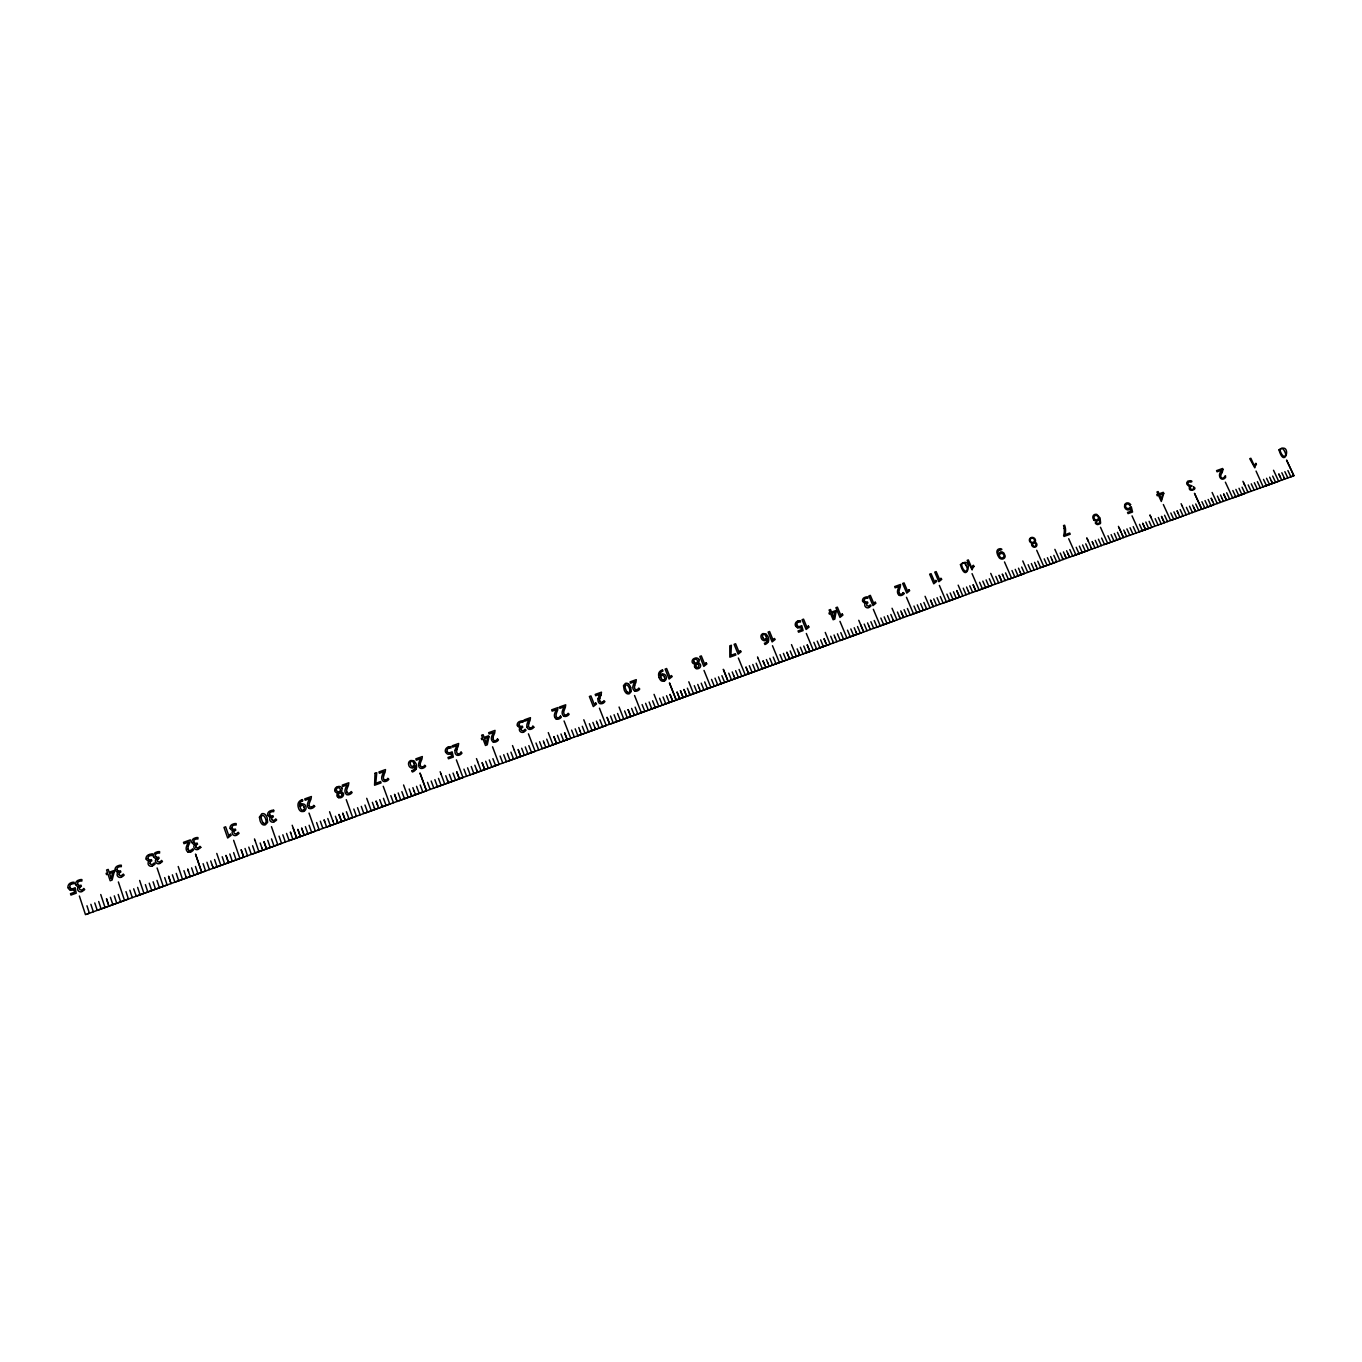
<?xml version="1.0" encoding="UTF-8"?>
<svg xmlns="http://www.w3.org/2000/svg" width="1362" height="1362" viewBox="0 0 1362 1362"><rect width="100%" height="100%" fill="white"/><g stroke="black" fill="none" stroke-linecap="round" stroke-linejoin="round"><path stroke-width="1.5" d="M273.694 810.305L273.694 811.701A4.478 4.273 -24 0 0 271.31 811.905A2.366 2.247 -23.8 0 0 269.54 814.646M152.255 854.144L152.238 855.574A4.597 4.324 -28.5 0 0 149.803 855.796A2.418 2.281 -28.3 0 0 147.964 858.588M730.9 655.292L731.377 645.247L729.811 645.826L729.845 657.165L735.889 654.986L735.361 653.726L730.917 655.326M833.936 617.854L834.719 612.287L832.029 613.223L833.885 617.871M967.326 569.622L967.207 568.329A14.607 13.671 35.7 0 0 965.828 564.924M486.404 743.465L487.494 737.574L484.583 738.596L486.353 743.482M1285.694 455.01L1285.558 453.648A14.182 12.667 40.1 0 0 1284.094 450.396L1282.919 448.864A1.958 1.754 40.1 0 0 1280.076 449.732L1280.348 451.248A15.203 13.535 40.3 0 0 1281.727 454.261L1283.021 455.861A1.907 1.702 40.3 0 0 1285.762 455.044M601.068 694.892L601.476 692.168L595.211 694.416L595.705 695.71L599.859 694.211L599.348 695.386A17.978 17.485 14.5 0 0 598.105 698.74M564.089 706.878L563.562 708.036A18.064 17.604 9.3 0 0 562.302 711.407A5.397 5.261 7.6 0 0 562.438 714.352A3.405 3.303 7.3 0 0 563.97 716.157M456.968 745.61L456.423 746.785A18.37 17.876 -7.4 0 0 455.095 750.207M1221.884 472.818C1220.812 474.385 1219.671 478.028 1222.582 478.249C1225.051 477.994 1225.579 473.023 1225.596 477.5C1221.203 482.574 1216.947 475.236 1221.288 471.167A4.835 4.358 39.4 0 0 1221.612 470.179L1217.083 471.797L1216.555 470.656L1222.565 468.494A2.418 2.179 39.5 0 1 1222.804 469.362M773.071 639.987L774.365 638.455L775.165 639.442L772.135 641.911L768.117 632.087L769.581 631.525L773.037 639.987M670.053 677.101L671.398 675.552L672.198 676.556L669.082 679.059L665.133 669.1L666.631 668.521L670.036 677.118M265.267 823.38C267.991 821.984 263.36 811.36 261.129 816.962A10.283 9.823 -24 0 0 261.776 819.992A10.062 9.602 -24.1 0 0 263.189 822.903M698.331 667.346L699.012 665.32A2.452 2.366 23.5 0 0 696.731 664.281A2.128 2.043 23.6 0 0 696.118 666.478A1.72 1.651 23.5 0 0 698.195 667.533M661.898 670.121L661.506 670.308A5.227 5.056 20.2 0 0 658.714 673.458A7.917 7.661 20.5 0 0 659.174 677.663M1129.473 505.183L1130.562 504.655M662.443 671.262L662.136 671.398A3.78 3.66 20.1 0 0 660.144 673.611M302.364 800.992L301.87 801.214A4.018 3.848 -22.3 0 0 299.691 803.529M628.938 692.543C631.951 690.483 626.588 681.289 624.954 686.329M446.872 751.483A2.979 2.894 -9.3 0 0 450.873 752.335L452.15 751.858L453.342 757.034L448.473 758.787L447.979 757.476L451.69 756.131L451.145 753.612M847.368 637.859L880.312 625.907L873.331 609.291M880.993 625.652L913.493 613.853M914.157 613.615L946.42 601.885L939.388 585.439M947.084 601.646L979.125 590.018L972.059 573.64M979.993 589.695L1011.591 578.22M1012.46 577.914L1043.837 566.507L1036.72 550.282M1044.688 566.2L1075.861 554.879M1076.695 554.572L1107.664 543.336L1100.479 527.264M1108.498 543.029L1151.111 527.588M1140.062 531.555L1182.386 516.215M1171.405 520.165L1213.44 504.944M1202.544 508.86L1244.289 493.742M1233.666 497.573L1278.663 481.246L1273.521 470.265M1264.362 486.404L1293.9 475.713L1286.545 460.067L1293.849 475.696M87.236 913.953L89.381 913.17L86.964 905.764M97.86 910.122L124.521 900.452L118.375 881.946M126.257 899.771L128.403 899.005L125.985 891.616M136.813 895.975L163.287 886.373L157.09 867.969M165.006 885.709L167.134 884.925L164.683 877.588M175.494 881.929L201.746 872.395L195.515 854.093L201.746 872.361M203.704 871.646L205.339 871.05M213.851 868.003L239.916 858.537L233.634 840.32M241.857 857.788L243.475 857.209M251.936 854.178L277.797 844.78M279.721 844.048L281.321 843.453M289.714 840.439L315.388 831.126L309.021 813.097M317.295 830.394L318.895 829.816M327.22 826.819L352.707 817.575L346.254 799.647M354.818 816.757L355.942 816.349M364.437 813.301L389.736 804.125M399.1 800.72L426.476 790.777L419.99 773.02L426.459 790.743M435.789 787.389L462.961 777.532M472.188 774.178L499.156 764.371L492.55 746.819M508.332 761.052L535.096 751.33M544.204 748.01L570.763 738.374M577.59 735.889L606.175 725.503M610.721 723.852L800.481 654.935M804.653 653.419L830.122 644.175L825.253 632.428M840.473 640.412L861.601 632.734M876.021 627.49L894.919 620.629M911.348 614.671L927.982 608.627M944.292 602.702L960.806 596.692M977.014 590.819L991.434 585.575M1009.497 579.02L1023.815 573.811M1041.76 567.29L1055.976 562.131M1073.801 555.662L1087.915 550.537M1105.603 544.102L1119.615 539.011M1292.521 476.189L1290.853 476.785L1287.907 470.554M564.072 706.844L559.901 708.342L559.407 707.048L565.707 704.784L565.298 707.525A26.201 25.555 10.6 0 0 563.97 710.981A4.58 4.461 7.7 0 0 563.936 713.62A2.281 2.23 7.4 0 0 564.889 714.778A1.975 1.924 7.3 0 0 566.49 714.778A3.763 3.66 7.3 0 0 568.175 713.296L569.112 714.25A4.835 4.699 7.3 0 1 566.66 716.14A3.473 3.388 7.3 0 1 563.953 716.242M456.951 745.576L452.678 747.108L452.201 745.797L458.653 743.482L458.194 746.274A26.661 25.98 -6.7 0 0 456.781 749.781M1065.016 534.721L1069.681 533.036L1070.209 534.21L1064.028 536.441L1063.62 535.487A16.497 15.22 37.3 0 0 1064.131 528.405M302.262 799.63L301.24 800.073A5.55 5.312 -22.3 0 0 298.176 803.393A8.41 8.07 -22.3 0 0 298.465 807.836A6.265 6.01 -22.4 0 0 300.491 811.088A3.405 3.269 -22.7 0 0 303.556 811.292M1263.17 486.847L1256.053 471.082M663.652 679.91L662.153 679.553A4.682 4.529 20.4 0 1 660.962 677.663M1193.708 487.017C1198.254 489.009 1188.822 492.652 1189.281 488.039C1190.763 485.621 1184.089 484.991 1187.766 481.144C1193.044 479.475 1193.299 483.05 1188.634 481.876C1185.791 485.417 1191.495 485.059 1191.937 486.047M964.534 563.238L965.862 564.907M903.227 592.589L904.13 593.491M560.446 716.089L561.365 717.042A4.835 4.699 6.1 0 1 558.914 718.932A3.49 3.388 6.1 0 1 556.19 719.034M532.917 726.218L533.836 727.172M497.505 739.004L498.407 739.941A4.886 4.75 -3.5 0 1 495.904 741.864A3.524 3.422 -3.6 0 1 493.18 741.967M461.071 752.13L461.973 753.084A4.92 4.767 -8.5 0 1 459.454 755.025A3.541 3.439 -8.7 0 1 456.696 755.127A3.456 3.354 -8.6 0 1 455.214 753.203A5.499 5.346 -8.4 0 1 455.129 750.224M314.639 806.304L313.72 805.334A3.95 3.78 -22 0 1 311.932 806.968M1093.975 520.012L1093.226 518.837A4.137 3.78 38.2 0 1 1092.869 516.811A3.235 2.979 38.2 0 1 1094.707 514.495L1095.797 514.291A3.218 2.945 38.2 0 1 1096.853 514.444L1100.07 517.986L1100.598 523.042A3.116 2.843 38.4 0 1 1099.951 523.825L1097.908 524.557A2.707 2.486 38.4 0 1 1095.967 523.825L1095.252 522.94L1096.342 522.395A2.605 2.383 38.4 0 0 1097.295 523.331A1.907 1.754 38.4 0 0 1099.457 522.65M200.793 847.334L199.942 846.313A3.984 3.78 -27.1 0 1 198.188 847.675A1.873 1.771 -27.3 0 1 195.736 846.875M1284.179 477.824L1284.775 478.998L1281.846 472.75M1281.727 480.105L1278.765 473.874L1280.433 477.364M1284.86 471.661L1287.822 477.892M1272.67 476.07L1275.615 482.318M1269.656 477.177L1271.802 481.859M1271.291 480.684L1272.534 483.442M1266.558 478.283L1269.52 484.549M1263.51 479.39L1266.456 485.655M1255.883 463.403L1256.411 464.527A6.538 5.857 40.3 0 0 1254.777 467.813L1249.754 458.688L1250.861 458.279L1254.266 465.617A8.172 7.321 40.3 0 1 1255.917 463.438M1257.381 481.62L1260.327 487.868M1254.317 482.727L1257.279 488.992M1254.181 490.116L1251.252 483.833M1251.133 491.222L1248.188 484.94M1243.591 482.693L1248.069 492.329M1242.927 481.331L1244.834 485.451M1247.388 490.95L1248.035 492.346M1242.059 487.17L1244.442 492.261M1239.011 488.277L1241.889 494.576M1244.408 492.261L1244.987 493.453M1235.896 489.401L1238.841 495.683M1232.831 490.524L1235.76 496.807M1225.374 482.165L1232.678 497.913M1226.668 492.755L1229.597 499.037M1226.515 500.16L1223.604 493.861L1226.294 499.769M1222.123 498.526L1223.399 501.284M1219.79 501.216L1217.407 496.108M1220.335 502.408L1219.211 500.041M1212.129 492.482L1217.253 503.531M1220.488 494.985L1222.157 498.509M1211.244 498.339L1213.968 504.246M1211.227 498.339L1212.674 501.488M1208.162 499.462L1211.022 505.779M1205.029 500.586L1207.958 506.902M1201.931 501.71L1204.859 508.026M1201.761 509.15L1194.491 493.299L1201.727 509.167M1195.717 503.957L1198.662 510.273M1193.555 507.039L1195.547 511.414L1192.618 505.081M1189.52 506.204L1192.414 512.555M1189.332 513.661L1186.404 507.345M1181.109 503.702L1182.097 505.762M1182.063 505.779L1186.217 514.802M1180.173 509.592L1183.101 515.926M1178.317 513.491L1177.057 510.733L1179.952 517.066M1173.942 511.857L1176.87 518.19M1170.826 512.98L1173.738 519.331M1163.352 504.553L1170.622 520.454M1164.578 515.245L1167.489 521.595M1164.357 522.736L1161.48 516.368L1163.965 521.935M1158.313 517.509L1161.207 523.876M1155.18 518.65L1158.109 525M1151.179 517.764L1149.92 514.972L1154.618 525.443M1149.102 521.323L1151.826 527.281M1145.817 522.055L1148.66 528.439M1139.5 524.336L1142.412 530.703M1132.026 515.875L1139.262 531.844M1126.663 536.424L1124.825 532.44M1133.201 526.617L1136.112 532.985M1130.051 527.758L1132.963 534.142M1126.902 528.899L1129.779 535.3M1123.752 530.039L1125.029 532.814M1119.104 527.758L1123.497 537.564L1121.879 534.057M1118.44 526.362L1120.943 531.946M1117.436 532.338L1120.347 538.722M1114.32 533.461L1117.146 539.88M1111.12 534.619L1114.014 541.02M1107.953 535.76L1110.864 542.161M1094.997 547.933L1092.103 541.514M1101.62 538.058L1104.514 544.477M1098.453 539.216L1101.347 545.617M1095.269 540.356L1098.147 546.792M1092.494 542.297L1093.38 544.306M1087.114 538.518L1091.813 549.073L1091.149 547.66M1086.774 537.82L1088.34 541.327M1085.752 543.813L1088.647 550.231M1082.603 544.953L1085.429 551.406M1079.385 546.128L1082.262 552.546M1076.201 547.286L1079.079 553.704M1068.71 538.739L1075.895 554.862M1069.817 549.584L1072.694 556.019M1066.616 550.742L1069.476 557.194M1066.31 558.352L1063.433 551.899M1066.276 558.352L1064.675 554.709M1062.939 559.101L1060.232 553.057M1063.109 559.51L1062.36 557.892M1067.723 553.142L1069.511 557.177M1054.886 549.363L1059.908 560.667M1053.83 555.39L1056.708 561.825M1050.647 556.53L1052.247 560.157M1052.213 560.174L1053.473 563.017M1047.412 557.705L1050.289 564.157M1044.211 558.863L1047.089 565.332M1037.776 561.195L1040.653 567.665M1034.575 562.37L1036.159 565.996M1034.201 570.014L1031.357 563.527M1031 571.172L1028.123 564.702M1036.022 565.57L1037.452 568.822M1022.777 560.974L1027.782 572.346M1021.687 567.035L1024.547 573.504M1018.487 568.192L1020.427 572.636M1020.223 572.244L1021.296 574.696M1015.235 569.367L1018.095 575.854M1012 570.542L1014.86 577.028M1004.492 561.927L1011.625 578.203M1005.531 572.891L1008.391 579.378M1002.994 575.683L1002.296 574.066L1005.156 580.553L1004.594 579.344M1001.376 580.501L999.078 575.224L1001.887 581.744M998.669 582.919L995.809 576.415M990.736 573.385L995.418 584.094M989.323 578.765L991.825 584.451M986.105 579.923L988.897 586.46M991.604 584.043L992.183 585.268M982.819 581.114L985.679 587.635M973.915 566.422L973.421 565.264A8.393 7.831 36.7 0 0 971.634 567.579L968.331 559.935L967.156 560.361L972.145 569.895A6.725 6.265 36.6 0 1 974 566.524M979.567 582.289L982.411 588.81M969.778 585.847L972.638 592.368M968.28 591.091L969.335 593.56M966.101 594.734L963.257 588.197M966.526 587.022L968.314 591.091M958.167 585.166L962.832 595.926M959.206 596.284L956.754 590.563L959.563 597.118M953.468 591.755L956.26 598.31M998.618 554.113C995.179 550.112 1003.045 549.907 1001.785 549.244A2.656 2.469 36.6 0 0 1000.066 548.682L998.482 549.107A3.354 3.116 36.6 0 0 997.001 551.082L996.916 551.644A5.142 4.767 36.7 0 0 996.95 552.563L997.461 554.453A16.923 15.714 37 0 0 998.023 555.781L999.214 557.739A4.069 3.78 36.8 0 0 999.827 558.318A3.456 3.218 36.8 0 0 1003.164 558.88L1004.015 558.42A3.082 2.86 36.8 0 0 1004.645 557.756A3.286 3.064 36.8 0 0 1005.122 555.917L1003.981 553.295A3.201 2.979 36.8 0 0 1003.215 552.649M950.165 592.947L953.008 599.501M946.896 594.138L949.74 600.693M940.325 596.505L943.168 603.077M937.039 597.697L939.882 604.268M936.562 605.477L933.753 598.888M932.783 605.409L930.501 600.08L933.311 606.652M925.07 596.318L930.025 607.844M923.879 602.464L926.722 609.052M920.627 603.655L923.385 610.261M917.29 604.864L920.133 611.436M913.987 606.056L916.83 612.645M906.479 597.322L913.527 613.836M907.381 608.456L910.208 615.045M904.079 609.648L906.905 616.237M899.397 616.56L900.282 618.654M892.042 608.269L896.962 619.846M900.759 610.857L903.602 617.446L901.457 612.491M897.456 612.049L899.533 616.986M893.114 619.812L893.642 621.055L890.816 614.449M887.53 615.641L890.288 622.281M884.176 616.867L887.002 623.473M880.856 618.059L883.683 624.681M874.2 620.476L877.026 627.099M870.863 621.685L873.689 628.308M868.752 625.788L870.318 629.533M867.015 630.725L864.206 624.102M858.775 620.306L863.678 631.951M867.543 622.894L868.786 625.771M860.631 624.647L862.759 629.738M857.515 626.52L860.341 633.16M855.762 631.44L856.987 634.369L854.212 627.729M850.824 628.938L853.633 635.594M847.487 630.163L850.297 636.803M839.962 621.344L846.943 638.029L85.483 914.634L79.388 896.026M840.78 632.581L843.589 639.238M837.426 633.807L840.235 640.463M835.127 637.501L836.83 641.689M832.608 640.804L833.51 642.898M834.072 635.015L835.281 637.927M830.701 636.241L832.642 640.804M826.598 644.924L824.01 638.659L825.883 643.256M820.639 639.885L823.38 646.575M817.234 641.11L820.043 647.784M813.863 642.336L816.672 649.01M806.338 633.483L813.284 650.236M803.733 646.014L806.525 652.704M803.12 653.947L800.362 647.239M791.509 644.635L796.378 656.382M797.145 648.874L799.766 655.156L798.336 651.802M790.198 650.917L792.99 657.625M783.405 653.385L786.197 660.076M789.551 658.867L786.844 652.143L789.211 658.016M780.017 654.611L782.792 661.319M772.475 645.724L779.404 662.545M773.207 657.08L776 663.788M769.802 658.306L772.594 665.031M767.64 662.46L769.155 666.273M765.767 667.499L762.992 660.774L764.729 664.962M757.527 656.944L758.157 658.391M766.397 659.548L767.776 662.902M758.123 658.408L762.362 668.742M756.165 663.243L758.94 669.985M752.794 664.469L755.501 671.228M749.338 665.729L752.113 672.47M738.374 658.033L745.269 674.956M739.072 669.44L741.83 676.199M735.633 670.683L738.408 677.442M733.607 675.297L734.935 678.702M731.53 679.944L728.772 673.186M732.211 671.926L733.726 675.722M721.894 675.671L724.482 682.004M718.489 676.897L721.179 683.69M715.016 678.157L717.774 684.933M711.56 679.417L714.318 686.193M704.018 670.444L710.879 687.435M704.665 681.919L707.423 688.695M701.209 683.162L703.967 689.955M699.319 688.219L700.477 691.215M697.055 692.458L694.297 685.665M688.797 681.8L693.581 693.718M697.753 684.422L699.455 688.661M689.104 692.407L690.125 694.978L687.367 688.185M686.652 696.237L683.945 689.427L686.618 696.254M680.472 690.687L683.179 697.497L680.438 690.687M679.706 698.757L676.999 691.93L679.672 698.774M676.233 700.017L669.457 682.924L676.199 700.034M662.545 669.866L663.005 671.04M670.053 694.45L672.76 701.277L670.019 694.467M668.929 701.685L669.287 702.554L666.546 695.727M665.763 703.831L663.056 696.986M662.307 705.073L659.566 698.246M654.049 694.365L658.816 706.35M652.602 700.783L655.326 707.61M649.146 702.043L651.802 708.904M645.605 703.32L648.346 710.147M642.115 704.58L644.839 711.424M634.556 695.522L641.349 712.701M635.118 707.116L637.842 713.96M631.61 708.393L633.824 713.943M627.32 717.791L624.596 710.93M633.619 713.518L634.334 715.237M628.137 709.653L630.827 716.514L628.103 709.653M619.063 707.031L623.796 719.068M617.565 713.484L620.289 720.345M614.092 714.744L616.731 721.639M610.534 716.02L613.24 722.899M599.45 708.206L606.192 725.469M599.961 719.851L602.668 726.746M596.42 721.145L597.595 724.141M595.058 728.023L595.569 729.317M592.061 730.594L589.354 723.699M597.288 723.273L599.144 728.023M592.896 722.422L595.262 728.432M583.804 719.783L588.52 731.888M582.272 726.269L584.979 733.165M578.765 727.529L580.263 731.411M580.059 730.985L581.404 734.458M575.19 728.84L577.897 735.735M571.631 730.117L574.338 737.029M564.072 720.975L570.797 738.323M560.088 742.205L557.416 735.276M556.173 742.63L556.547 743.499M560.974 733.982L563.681 740.911M555.713 741.303L553.891 736.553L556.207 742.613M548.29 732.62L552.989 744.793M546.724 739.14L549.414 746.087M544.187 743.022L543.353 740.86M543.983 742.613L545.804 747.397M539.59 741.728L542.28 748.674M536.015 743.039L538.705 749.985M528.439 733.846L535.113 751.279M520.607 756.046L518.139 749.509L520.778 756.489M411.903 770.773L412.363 771.982A6.521 6.316 -13.9 0 0 416.142 768.917M528.848 745.627L531.538 752.573M525.272 746.921L527.945 753.884M521.68 748.232L524.336 755.195M512.521 745.576L514.291 750.121M517.185 757.783L514.24 750.139M510.92 752.13L513.593 759.094M507.345 753.424L509.95 760.422M503.719 754.735L506.392 761.716M500.109 756.046L502.782 763.026M492.908 758.651L495.581 765.631M489.298 759.962L491.971 766.959M485.689 761.273L488.311 768.27M476.479 758.617L477.653 761.664M481.109 770.892L477.619 761.664M630.691 687.367L631.304 691.487L629.329 693.735A3.082 2.996 16.1 0 1 626.333 693.258A8.632 8.376 16.6 0 1 624.188 689.836L623.473 685.631L625.413 683.401A3.116 3.03 15.8 0 1 628.427 683.911M476.496 769.564L477.5 772.203L474.827 765.206M471.252 766.5L473.84 773.531M467.575 767.827L470.248 774.842M463.948 769.138L466.604 776.153M456.372 759.877L462.978 777.481M456.73 771.76L459.352 778.792L456.696 771.777M453.052 773.088L455.708 780.12M449.409 774.416L452.031 781.447M447.434 780.103L448.421 782.758L445.766 775.727M440.164 771.743L441.05 774.042M441.016 774.059L444.778 784.086M438.479 778.383L440.93 784.989M434.87 779.677L437.44 786.759M431.175 781.022L433.814 788.07M427.515 782.35L430.171 789.398M420.194 785.006L422.85 792.054M416.534 786.334L419.173 793.382M414.201 791.169L415.478 794.727M411.188 794.267L411.835 796.055L409.196 788.99M403.578 784.989L408.157 797.383M412.873 787.662L414.32 791.628M401.858 791.645L404.48 798.728M398.215 792.973L400.768 800.073M390.809 795.646L393.448 802.729M383.233 786.3L389.753 804.074M383.437 798.319L386.059 805.419M379.743 799.664L381.888 805.402M378.636 808.109L376.048 800.992L377.7 805.419M381.683 804.976L382.364 806.764M372.354 802.337L374.976 809.437L374.295 807.666M366.719 798.319L371.281 810.782M364.948 805.027L367.57 812.127M361.288 806.355L363.824 813.489M357.542 807.7L360.147 814.817M353.831 809.045L356.435 816.178M346.408 811.735L349.012 818.868M335.392 816.23L337.844 822.937L336.516 819.345M329.57 811.752L332.941 821.133M332.703 820.333L334.116 824.282M327.782 818.494L330.37 825.644M324.207 820.299L324.718 821.609M324.088 819.839L326.608 827.006M320.342 821.184L322.862 828.368M316.614 822.546L319.134 829.73M300.372 836.54L297.835 829.339L300.1 835.621M302.415 799.579L302.858 800.805M309.123 825.253L311.643 832.454M305.377 826.615L307.931 833.799M292.2 825.27L296.337 837.102M296.627 837.902L293.307 828.419M290.515 832.505L290.838 833.408M290.361 832.046L292.864 839.264M286.548 833.425L289.136 840.626M282.819 834.787L285.339 842.005M279.057 836.149L281.559 843.367M271.464 826.666L277.797 844.746M271.515 838.873L274.017 846.108M267.735 840.252L270.238 847.487M261.913 847.947L262.679 850.228M254.49 838.924L255 840.507M260.176 842.993L261.879 847.964M255.052 840.49L258.882 851.608M252.6 845.734L255.103 852.987M248.786 847.113L251.34 854.349M245.024 848.475L247.509 855.745M241.227 849.854L243.747 857.107L241.193 849.871M233.634 852.612L236.103 859.882M229.82 853.991L232.136 860.801M228.527 862.64L226.007 855.37L228.493 862.64M224.679 864.036L222.21 856.749M216.779 853.446L220.865 865.415M214.566 859.524L217.052 866.811M210.718 860.92L212.285 865.449M212.625 866.334L213.255 868.173L212.319 865.432M206.939 862.282L209.39 869.586M203.108 863.678L205.577 870.965M195.447 866.453L197.916 873.757M190.271 876.532L187.735 869.245M186.117 876.992L186.39 877.928M191.616 867.832L194.068 875.153M187.769 869.228L188.552 871.493M183.938 870.624L186.066 877.009M178.218 866.504L182.542 879.341M176.243 873.4L178.694 880.737M172.361 874.813L174.881 882.116M171.033 883.512L168.547 876.192L170.999 883.529M147.811 891.957L145.376 884.602M156.97 880.397L159.422 887.735M153.106 881.793L155.557 889.131M149.241 883.189L151.727 890.527M139.639 880.465L143.929 893.353M137.63 887.394L140.065 894.766M133.697 888.824L135.911 895.226M129.867 890.22L132.301 897.592M135.859 895.243L136.217 896.162M118.205 894.442L120.622 901.831M114.306 895.856L116.723 903.244M112.876 904.64L110.407 897.269M108.313 904.215L106.474 898.699L108.926 906.071M100.754 894.528L105.027 907.484M98.694 901.508L101.111 908.914M94.761 902.938L97.247 910.31M90.879 904.334L93.297 911.757M800.89 627.303L801.503 629.721L798.047 630.947L798.575 632.206L803.086 630.572L801.758 625.652L800.703 626.128A2.86 2.724 30.1 0 1 796.753 625.26M1130.46 508.486L1131.107 511.176L1127.549 512.452L1128.059 513.61L1132.554 511.993L1131.294 506.749L1130.137 506.953A2.418 2.213 38.6 0 1 1126.851 508.23A2.418 2.213 38.6 0 1 1126.051 504.672A2.418 2.213 38.6 0 1 1129.711 505.03M74.025 889.573L74.484 892.246L70.483 893.693L70.943 895.072L76.187 893.183L75.182 887.718L73.94 888.262A3.235 3.013 -30.1 0 1 69.581 887.377M522.906 720.941L522.94 722.286A4.273 4.154 0.7 0 0 520.659 722.473A2.247 2.196 0.7 0 0 519.041 725.112M602.276 702.094A1.958 1.907 12.6 0 1 600.676 702.162A2.264 2.213 12.6 0 1 599.808 700.936M602.327 702.196A3.746 3.643 12.5 0 0 603.962 700.63L604.881 701.566A4.801 4.665 12.5 0 1 602.464 703.456M599.74 700.953A4.563 4.444 12.9 0 1 599.825 698.331M599.757 698.314A26.082 25.384 15.9 0 1 601.102 694.892M602.43 703.422A3.456 3.371 12.5 0 1 599.757 703.558A3.388 3.286 12.6 0 1 598.276 701.668A5.38 5.227 12.8 0 1 598.139 698.74M624.92 686.329A9.636 9.364 16.9 0 0 625.703 689.223A9.432 9.159 16.9 0 0 627.15 691.981M628.955 692.662A1.72 1.668 16.2 0 1 627.235 691.93M628.478 683.86A8.53 8.274 15.4 0 1 630.606 687.384M637.127 689.53A1.958 1.89 17.1 0 1 635.543 689.598A2.264 2.196 17.2 0 1 634.675 688.372A4.546 4.409 17.5 0 1 634.675 685.784M637.178 689.615A3.728 3.626 17 0 0 638.795 688.065L639.714 689.019A4.784 4.648 17 0 1 637.314 690.892A3.439 3.337 17.1 0 1 634.624 690.977M634.607 685.767A25.98 25.214 20.2 0 1 635.918 682.362L636.275 679.638L630.061 681.885L630.555 683.162L634.675 681.681L634.181 682.856A17.893 17.365 19 0 0 632.955 686.193A5.346 5.193 17.4 0 0 633.126 689.121A3.371 3.269 17.1 0 0 634.658 690.892M660.264 673.645A5.431 5.261 20.4 0 0 660.195 675.995A2.962 2.877 20.1 0 1 662.017 674.309M664.35 677.084A2.452 2.383 20.1 0 1 664.009 680.132M660.774 677.05A2.043 1.992 20.1 0 1 662.034 675.518M664.111 681A3.201 3.099 20.1 0 1 661.234 680.762A5.891 5.703 20.3 0 1 659.225 677.663M664.196 681.17A3.831 3.711 20.1 0 0 666.052 676.318A3.32 3.218 20.1 0 0 661.949 674.071M662 675.263A2.196 2.128 20.1 0 1 664.418 676.999M698.927 659.702A3.371 3.252 23.1 0 1 698.076 663.073A2.877 2.775 23.6 0 1 700.511 664.758A3.184 3.064 23.5 0 1 698.536 668.504A3.32 3.201 23.5 0 1 696.084 668.589M699.132 659.566A3.354 3.252 23.2 0 0 694.654 658.306A3.507 3.388 23.2 0 0 692.219 662.341A3.269 3.15 23.1 0 0 695.369 664.145A2.945 2.843 23.5 0 0 694.654 667.091M693.905 661.591A1.89 1.822 23.1 0 1 694.96 659.242A1.941 1.873 23.1 0 1 697.344 660.366A2.366 2.281 23.1 0 1 696.646 662.988A2.792 2.69 23.2 0 1 693.769 661.694M696.101 668.487A2.724 2.622 23.5 0 1 694.739 667.057M766.942 641.11A4.682 4.495 28.2 0 0 767.146 638.506A3.03 2.911 28.2 0 1 765.325 640.31M763.52 634.3A2.945 2.826 28.1 0 1 766.193 636.752M762.924 637.467A2.401 2.298 28.2 0 1 763.248 634.488M766.397 636.735A1.958 1.873 28.3 0 1 765.359 639.05M767.112 641.213A4.665 4.461 28.2 0 1 764.405 643.256L764.916 644.498A6.197 5.942 28.2 0 0 768.355 641.621M768.389 641.621A7.219 6.912 28.1 0 0 767.998 636.582L765.972 633.875L763.026 633.602A3.337 3.201 28.2 0 0 761.154 635.305A4.205 4.018 28.3 0 0 761.307 638.182A3.388 3.235 28.3 0 0 765.41 640.617M765.393 639.357A2.281 2.179 28.3 0 1 762.873 637.535M797.553 627.729A3.388 3.235 30.1 0 1 795.697 625.686M795.425 625.771A3.933 3.763 30.2 0 1 797.86 621.055M800.226 627.559A4.001 3.814 30.1 0 1 797.57 627.678M797.894 621.14A5.295 5.039 30.3 0 1 800.379 620.731L800.498 622.008A4.392 4.188 30.3 0 0 798.387 622.213M797.059 625.039A2.366 2.264 30.1 0 1 798.353 622.128M868.973 607.554A2.877 2.724 33.3 0 1 865.245 606.533A2.877 2.724 33.3 0 1 865.806 602.838M868.854 607.333A4.784 4.529 33.2 0 0 871.05 605.818L870.199 604.864A3.592 3.405 33.2 0 1 868.718 606.073L866.879 605.698L866.76 603.809A2.622 2.486 33.4 0 1 867.883 602.94L867.407 601.902A2.792 2.639 33 0 1 865.619 601.987M866.011 603.162A2.809 2.656 33 0 1 862.929 601.34M862.589 601.408A3.66 3.473 33 0 1 865.142 597.288A5.039 4.767 33.1 0 1 867.764 596.914L867.849 598.241A4.103 3.882 33.1 0 0 865.704 598.412A2.162 2.043 33 0 0 864.291 600.897M865.602 602.004A1.941 1.839 33 0 1 864.495 600.846M903.21 592.572A3.626 3.422 34.3 0 1 901.712 594.053A1.89 1.788 34.4 0 1 900.146 594.019A2.196 2.077 34.4 0 1 899.278 592.845M899.226 592.862A4.426 4.171 34.4 0 1 899.192 590.359A25.299 23.801 35.6 0 1 900.282 587.09L900.537 584.468L894.664 586.579L895.174 587.822L899.073 586.409L898.631 587.533A17.417 16.395 35.1 0 0 897.575 590.733A5.21 4.903 34.4 0 0 897.83 593.543A3.269 3.082 34.4 0 0 899.346 595.262M904.147 593.509A4.648 4.392 34.3 0 1 901.882 595.279A3.354 3.167 34.3 0 1 899.329 595.347M1222.974 469.396A8.904 8.019 39.4 0 1 1221.799 472.75M1193.538 487.085A1.873 1.685 39.5 0 1 1191.988 489.469A1.873 1.685 39.5 0 1 1190.269 486.864M1190.575 487.034A2.622 2.383 39.5 0 1 1191.75 486.115M1124.603 504.962A3.439 3.15 38.6 0 1 1130.63 504.621M1130.801 508.741A3.575 3.269 38.7 0 1 1124.74 505.03M1098.964 518.956A2.894 2.656 38.3 0 1 1098.419 520.216M1098.964 518.939A5.278 4.852 38.3 0 1 1099.764 522.736M1098.538 520.182A3.201 2.928 38.2 0 1 1096.819 521.084A2.894 2.656 38.3 0 1 1095.627 521.016A3.422 3.133 38.2 0 1 1094.742 520.625A3.201 2.928 38.2 0 1 1093.907 520.029M1064.88 534.67A15.016 13.858 37.4 0 0 1064.607 525.204L1063.518 525.613A13.637 12.564 37.4 0 1 1064.233 528.405M1034.814 542.144A2.707 2.503 37.4 0 1 1036.771 545.6A2.707 2.503 37.4 0 1 1033.213 546.911A2.707 2.503 37.4 0 1 1031.953 543.217A3.184 2.945 37.2 0 1 1029.451 539.318A3.184 2.945 37.2 0 1 1033.792 537.803A3.184 2.945 37.2 0 1 1034.916 542.382M998.789 554.453A3.03 2.826 36.8 0 1 1002.313 552.291M1000.508 552.342A3.354 3.116 36.8 0 1 1001.121 552.189M1002.517 552.274A3.354 3.116 36.8 0 1 1003.402 552.666M967.378 569.793A1.975 1.839 36.1 0 1 964.449 570.695L963.138 569.01A15.663 14.607 36.2 0 1 961.827 565.843L961.691 564.277A2.026 1.89 35.8 0 1 964.585 563.17M558.726 717.57A1.975 1.924 6.1 0 1 557.126 717.621A2.281 2.23 6.2 0 1 556.258 716.412A4.597 4.478 6.5 0 1 556.292 713.79A26.236 25.589 9.4 0 1 557.586 710.317L557.977 707.559L551.644 709.84L552.155 711.134L556.326 709.636L555.815 710.811A18.081 17.621 8.1 0 0 554.555 714.182A5.414 5.261 6.4 0 0 554.692 717.161M560.429 716.089A3.763 3.677 6.1 0 1 558.778 717.655M556.224 718.949A3.405 3.32 6.1 0 1 554.709 717.144M531.197 727.7A1.975 1.924 1.8 0 1 529.58 727.768M532.9 726.218A3.78 3.694 1.8 0 1 531.231 727.802M529.597 727.717A2.298 2.23 1.9 0 1 528.711 726.542A4.614 4.495 2.3 0 1 528.745 723.903M528.677 723.886A26.338 25.708 4.9 0 1 530.056 720.43L530.465 717.655L524.098 719.953L524.591 721.247L528.797 719.732L528.286 720.924A18.149 17.706 3.7 0 0 526.992 724.312A5.431 5.295 2.1 0 0 527.128 727.291M533.853 727.189A4.852 4.733 1.9 0 1 531.35 729.079A3.49 3.405 1.8 0 1 528.626 729.181A3.422 3.32 1.8 0 1 527.145 727.291M523.723 732.092A2.996 2.911 0.6 0 1 519.807 731.036A2.996 2.911 0.6 0 1 520.573 727.155M523.604 731.854A4.971 4.852 0.7 0 0 526.004 730.253L525.136 729.249A3.746 3.643 0.7 0 1 523.519 730.543A1.754 1.72 0.6 0 1 521.152 729.743M520.778 727.478A2.928 2.843 0.6 0 1 517.611 725.588M517.237 725.657A3.814 3.711 0.7 0 1 520.131 721.315A5.244 5.107 0.8 0 1 522.906 720.89M519.28 725.061A2.009 1.958 0.7 0 0 520.403 726.269A2.894 2.826 0.8 0 0 522.31 726.133L522.77 727.257A2.724 2.656 0.7 0 0 521.544 728.159M521.323 729.674A1.72 1.685 0.7 0 1 521.51 728.142M497.47 738.987A3.814 3.711 -3.5 0 1 495.802 740.57A1.992 1.941 -3.5 0 1 494.117 740.553A2.315 2.247 -3.5 0 1 493.265 739.311M493.197 739.328A4.631 4.512 -3.2 0 1 493.299 736.672M493.231 736.655A26.491 25.844 -1 0 1 494.644 733.182L495.053 730.39L488.652 732.688L489.145 733.999L493.385 732.484L492.857 733.675A18.251 17.791 -2 0 0 491.546 737.08A5.465 5.312 -3.3 0 0 491.665 740.077A3.439 3.337 -3.6 0 0 493.197 741.881M459.3 753.629A2.009 1.941 -8.6 0 1 457.666 753.697M461.037 752.113A3.831 3.728 -8.5 0 1 459.352 753.714M457.683 753.646A2.315 2.264 -8.5 0 1 456.798 752.454A4.665 4.546 -8.3 0 1 456.866 749.798M445.732 751.943A3.558 3.456 -9.4 0 0 447.604 754.071A4.188 4.069 -9.3 0 0 450.447 753.884M445.442 752.028A4.12 4.001 -9.4 0 1 448.217 747.04M448.251 747.125A5.533 5.38 -9.4 0 1 450.924 746.682L450.992 748.027A4.597 4.478 -9.4 0 0 448.745 748.266M447.196 751.245A2.486 2.418 -9.3 0 1 448.711 748.181M422.952 766.738A2.009 1.958 -13 0 1 421.301 766.806A2.332 2.264 -12.9 0 1 420.449 765.563M423.003 766.823A3.865 3.746 -12.9 0 0 424.706 765.223L425.659 766.193A4.954 4.801 -12.9 0 1 423.105 768.134A3.558 3.456 -13 0 1 420.33 768.236A3.473 3.371 -13 0 1 418.849 766.312A5.533 5.363 -12.8 0 1 418.764 763.316A18.489 17.961 -12.1 0 1 420.092 759.86L420.637 758.668L416.329 760.2L415.836 758.872L422.339 756.54L421.88 759.332A26.831 26.099 -11.6 0 0 420.449 762.856A4.699 4.563 -12.7 0 0 420.381 765.58M414.661 768.389A4.92 4.767 -14 0 0 414.984 765.648A3.184 3.082 -13.7 0 1 412.992 767.555M411.358 761.222A3.099 2.996 -13.7 0 1 414.065 763.81M411.052 761.443A2.52 2.452 -13.5 0 0 410.575 764.576A2.401 2.315 -13.6 0 0 413.112 766.551M414.286 763.776A2.06 1.992 -13.6 0 1 413.078 766.227M414.831 768.491A4.903 4.75 -13.9 0 1 411.869 770.671M416.176 768.917A7.576 7.338 -14 0 0 415.989 763.605L413.963 760.779L410.864 760.507A3.507 3.388 -13.6 0 0 408.804 762.311A4.409 4.273 -13.5 0 0 408.838 765.359A3.558 3.439 -13.6 0 0 413.061 767.879M386.076 779.83A2.026 1.958 -16.6 0 1 384.425 779.898M386.127 779.915A3.882 3.763 -16.5 0 0 387.847 778.298L388.8 779.268A4.988 4.818 -16.5 0 1 386.229 781.226A3.592 3.473 -16.7 0 1 383.437 781.345A3.507 3.388 -16.7 0 1 381.956 779.404A5.567 5.38 -16.5 0 1 381.888 776.391A18.625 18.029 -16.1 0 1 383.233 772.918L383.795 771.726L379.436 773.258L378.959 771.931L385.514 769.564L385.02 772.39A27.019 26.201 -15.8 0 0 383.573 775.931M384.442 779.847A2.349 2.281 -16.6 0 1 383.556 778.638A4.733 4.58 -16.4 0 1 383.641 775.965M346.85 791.867A2.366 2.281 -19.6 0 0 347.719 793.076A2.043 1.975 -19.6 0 0 349.37 793.059A3.916 3.78 -19.5 0 0 351.175 791.526L352.111 792.497A5.022 4.835 -19.5 0 1 349.506 794.472A3.609 3.49 -19.6 0 1 346.714 794.591M346.765 791.901A4.767 4.597 -19.5 0 1 346.935 789.177A27.223 26.304 -19.2 0 1 348.366 785.602L348.842 782.758L342.254 785.125L342.73 786.453L347.089 784.887L346.527 786.112A18.762 18.115 -19.3 0 0 345.131 789.602A5.618 5.414 -19.5 0 0 345.199 792.65A3.524 3.405 -19.6 0 0 346.731 794.506M341.896 788.257A3.575 3.439 -19.8 0 1 340.823 791.816A3.03 2.928 -20.3 0 1 343.326 793.586M337.418 786.827A3.558 3.422 -19.9 0 1 342.1 788.121M336.465 790.3A2.009 1.924 -19.9 0 1 337.708 787.815A2.06 1.992 -19.9 0 1 340.177 788.99A2.503 2.401 -19.9 0 1 339.308 791.748A2.945 2.843 -19.8 0 1 336.329 790.403M341.777 794.165A1.771 1.702 -20.3 0 1 340.755 796.447A1.771 1.702 -20.3 0 1 338.457 795.442M341.879 794.063A2.605 2.503 -20.4 0 0 339.342 793.11A2.247 2.162 -20.2 0 0 338.593 795.442M343.462 793.569A3.371 3.235 -20.2 0 1 341.062 797.553M341.028 797.485A3.507 3.371 -20.3 0 1 338.457 797.655M337.963 793.076A3.116 2.996 -20.3 0 0 337.01 796.089A2.877 2.775 -20.3 0 0 338.491 797.553M337.912 792.973A3.456 3.337 -19.9 0 1 334.814 791.084A3.711 3.575 -19.9 0 1 337.367 786.742M311.881 806.883A2.06 1.975 -22.1 0 1 310.213 806.951A2.383 2.298 -22.1 0 1 309.344 805.674M309.276 805.708A4.801 4.614 -22 0 1 309.446 802.967A27.427 26.406 -21.9 0 1 310.911 799.375L311.404 796.515L304.748 798.898L305.224 800.243L309.634 798.66L309.055 799.886A18.915 18.183 -22 0 0 307.642 803.393A5.652 5.431 -22.1 0 0 307.676 806.474A3.558 3.422 -22.2 0 0 309.225 808.33M314.656 806.321A5.056 4.852 -22 0 1 312.017 808.296A3.643 3.49 -22.2 0 1 309.191 808.415M299.64 806.066A5.771 5.533 -22.3 0 1 299.81 803.58M299.674 806.015A3.15 3.013 -22.5 0 1 301.649 804.261M303.249 810.152A1.754 1.685 -22.7 0 1 301.547 809.811A4.971 4.767 -22.4 0 1 300.372 807.819M303.981 807.172A2.605 2.503 -22.7 0 1 303.471 810.39M300.202 807.172A2.179 2.094 -22.6 0 1 301.615 805.538M303.641 811.48A4.086 3.916 -22.6 0 0 305.82 806.355A3.524 3.388 -22.6 0 0 301.581 804.006M301.581 805.265A2.332 2.23 -22.6 0 1 304.066 807.07M274.188 821.865A3.15 2.996 -24.2 0 1 270.153 820.792A3.15 2.996 -24.2 0 1 271.055 816.757M274.085 821.609A5.21 4.988 -24 0 0 276.622 819.941L275.754 818.902A3.933 3.746 -24 0 1 274.017 820.247A1.856 1.771 -24.2 0 1 271.6 819.447M271.259 817.098A3.064 2.928 -23.9 0 1 268.025 815.157M267.633 815.225A4.001 3.831 -23.9 0 1 270.783 810.713A5.516 5.261 -23.9 0 1 273.694 810.254M269.795 814.595A2.111 2.026 -23.8 0 0 270.919 815.838A3.047 2.911 -23.7 0 0 272.911 815.685L273.353 816.842A2.86 2.741 -24.2 0 0 272.06 817.796A1.805 1.72 -24.2 0 0 271.77 819.362M265.079 823.601A1.839 1.754 -24.6 0 1 263.292 822.835M236.596 835.264A3.167 3.013 -25.9 0 1 232.527 834.191A3.167 3.013 -25.9 0 1 233.464 830.139M236.477 835.008A5.261 5.005 -25.7 0 0 239.048 833.323L238.18 832.284A3.967 3.763 -25.7 0 1 236.426 833.646A1.856 1.771 -25.8 0 1 233.992 832.829A1.822 1.737 -25.8 0 1 234.417 831.143A2.877 2.741 -25.9 0 1 235.762 830.207L235.337 829.066A3.064 2.911 -25.4 0 1 233.345 829.186A2.128 2.026 -25.5 0 1 232.187 827.943M233.668 830.462A3.099 2.945 -25.5 0 1 230.416 828.522M230.025 828.59A4.035 3.831 -25.5 0 1 233.208 824.044A5.55 5.278 -25.6 0 1 236.137 823.584L236.137 825.049A4.512 4.29 -25.6 0 0 233.736 825.253A2.383 2.264 -25.5 0 0 231.949 828.011M198.341 849.309A3.201 3.03 -27.3 0 1 194.255 848.237A3.201 3.03 -27.3 0 1 195.209 844.151M200.81 847.351A5.295 5.022 -27.1 0 1 198.222 849.054M195.413 844.491A3.116 2.962 -27 0 1 192.161 842.533M191.77 842.618A4.069 3.848 -27 0 1 194.987 838.039A5.601 5.295 -27 0 1 197.95 837.579L197.916 839.026A4.546 4.307 -27.1 0 0 195.515 839.247A2.401 2.264 -26.9 0 0 193.71 842.022M193.949 841.954A2.145 2.043 -26.9 0 0 195.072 843.231A3.099 2.928 -26.9 0 0 197.098 843.061L197.541 844.236A2.911 2.758 -27.3 0 0 196.213 845.206M195.907 846.789A1.839 1.737 -27.3 0 1 196.179 845.172M190.68 850.433A2.111 2.009 -27.5 0 1 188.96 850.518M190.714 850.518A4.052 3.831 -27.4 0 0 192.536 848.849L193.489 849.854A5.193 4.903 -27.4 0 1 190.782 851.88M188.977 850.45A2.452 2.315 -27.5 0 1 188.109 849.224M188.024 849.241A4.937 4.665 -27.4 0 1 188.245 846.466M188.177 846.432A28.142 26.695 -27.7 0 1 189.795 842.789L190.339 839.877L183.512 842.329L183.989 843.691L188.501 842.074L187.888 843.333A19.391 18.387 -27.6 0 0 186.39 846.909A5.806 5.482 -27.4 0 0 186.39 850.024A3.643 3.456 -27.5 0 0 187.939 851.914M190.765 851.846A3.746 3.541 -27.5 0 1 187.905 851.999M159.933 863.44A3.218 3.03 -28.5 0 1 155.83 862.35A3.218 3.03 -28.5 0 1 156.817 858.264M159.814 863.185A5.346 5.039 -28.3 0 0 162.436 861.465L161.567 860.426A4.018 3.797 -28.3 0 1 159.78 861.805A1.89 1.788 -28.4 0 1 157.328 860.988M157.022 858.588A3.15 2.962 -28.2 0 1 153.753 856.63M153.361 856.715A4.103 3.865 -28.2 0 1 156.63 852.101A5.635 5.312 -28.2 0 1 159.592 851.642L159.558 853.106A4.58 4.324 -28.3 0 0 157.141 853.327A2.418 2.281 -28.2 0 0 155.302 856.119M156.681 857.328A2.162 2.043 -28.1 0 1 155.557 856.051M156.698 857.294A3.116 2.928 -28.1 0 0 158.707 857.158L159.15 858.332A2.928 2.758 -28.5 0 0 157.805 859.303M157.498 860.903A1.856 1.754 -28.4 0 1 157.771 859.286M152.595 865.926A3.218 3.03 -28.7 0 1 148.492 864.836A3.218 3.03 -28.7 0 1 149.479 860.733M152.476 865.653A5.346 5.039 -28.5 0 0 155.098 863.951L154.229 862.895A4.035 3.797 -28.5 0 1 152.442 864.274A1.89 1.788 -28.6 0 1 149.99 863.457M149.684 861.073A3.15 2.962 -28.4 0 1 146.415 859.099M146.006 859.184A4.103 3.865 -28.4 0 1 149.292 854.57M149.292 854.536A5.652 5.312 -28.4 0 1 152.255 854.11M148.22 858.52A2.162 2.043 -28.3 0 0 149.343 859.797A3.116 2.945 -28.3 0 0 151.386 859.626L151.812 860.818A2.928 2.758 -28.7 0 0 150.467 861.788A1.856 1.754 -28.6 0 0 150.16 863.372M121.627 877.094A3.252 3.047 -29.4 0 1 117.507 876.004A3.252 3.047 -29.4 0 1 118.511 871.884M121.507 876.839A5.38 5.056 -29.3 0 0 124.146 875.102L123.278 874.046A4.052 3.797 -29.3 0 1 121.473 875.443A1.907 1.788 -29.4 0 1 119.005 874.625M118.715 872.225A3.167 2.979 -29.1 0 1 115.429 870.25M115.038 870.335A4.137 3.882 -29.2 0 1 118.341 865.687A5.686 5.329 -29.2 0 1 121.337 865.228L121.303 866.692A4.614 4.341 -29.3 0 0 118.852 866.93A2.435 2.281 -29.1 0 0 116.996 869.722M118.375 870.948A2.179 2.043 -29.1 0 1 117.251 869.671M118.392 870.914A3.15 2.945 -29.1 0 0 120.418 870.778L120.86 871.969A2.962 2.775 -29.5 0 0 119.498 872.94M119.192 874.54A1.873 1.754 -29.4 0 1 119.464 872.906M82.146 891.514A3.269 3.047 -30.3 0 1 78.009 890.425A3.269 3.047 -30.3 0 1 79.03 886.27M82.026 891.242A5.431 5.073 -30.2 0 0 84.682 889.522L83.814 888.45A4.086 3.814 -30.2 0 1 82.009 889.846A1.924 1.805 -30.3 0 1 79.745 887.207M79.234 886.611A3.201 2.979 -30 0 1 75.949 884.636M75.54 884.721A4.171 3.899 -30 0 1 78.894 880.056A5.737 5.346 -30.1 0 1 81.907 879.58L81.856 881.061A4.665 4.341 -30.1 0 0 79.405 881.282A2.452 2.298 -30 0 0 77.515 884.108M77.77 884.04A2.196 2.06 -30 0 0 78.911 885.334A3.167 2.962 -30 0 0 80.954 885.164L81.397 886.356A2.979 2.775 -30.3 0 0 80.035 887.343M70.245 890.101A3.848 3.575 -30.2 0 1 68.355 887.871M68.049 887.956A4.461 4.154 -30.2 0 1 71.233 882.678A5.976 5.584 -30.3 0 1 74.11 882.27L74.127 883.7A4.971 4.631 -30.3 0 0 71.726 883.955M73.276 889.88A4.529 4.222 -30.2 0 1 70.262 890.05M69.939 887.122A2.69 2.503 -30.2 0 1 71.692 883.87M1279.003 449.937C1285.166 470.894 1292.419 441.05 1279.003 449.8M960.448 564.617C966.935 586.971 974.153 553.755 960.448 564.617M259.444 817.166L260.074 820.69A9.194 8.785 -24.2 0 0 262.202 824.299A3.303 3.15 -24.6 0 0 265.437 824.759L267.616 822.342L267.173 818A9.091 8.683 -24.6 0 0 264.977 814.323A3.32 3.167 -24.2 0 0 261.742 813.812L259.444 817.166M375.044 773.293L374.567 785.244L381.071 782.895L380.577 781.567L375.776 783.303L376.746 772.68L375.044 773.293M111.292 878.558L109.59 873.519L112.706 872.395L111.309 878.422M836.064 611.589L834.787 619.148L833.135 619.744L830.633 613.734L829.407 614.16L828.947 613.036L830.173 612.594L829.1 610.023L830.479 609.512L831.552 612.1L835.655 610.619L836.064 611.589M1162.62 493.827L1161.565 499.122L1159.641 494.9L1162.62 493.827M1163.744 493.419L1161.309 501.454L1158.5 495.308L1157.257 495.751L1156.764 494.661L1158.006 494.202L1156.985 491.971L1158.126 491.563L1159.147 493.81L1163.25 492.329L1163.744 493.419M488.941 736.825L487.255 744.81L485.468 745.457L483.101 739.123L481.773 739.6L481.331 738.408L482.642 737.932L481.62 735.225L483.118 734.697L484.14 737.404L488.549 735.82L488.941 736.825M114.289 871.612L112.11 880.056L110.186 880.754L107.973 874.098L106.542 874.608L106.134 873.348L107.547 872.838L106.594 869.995L108.211 869.416L109.164 872.259L113.931 870.556L114.289 871.612M935.864 580.433L934.621 581.914L931.063 573.657L929.65 574.202L933.753 583.804L936.664 581.404L935.864 580.433M940.955 578.373L939.729 579.854L936.154 571.597L934.758 572.142L938.861 581.727L941.755 579.344L940.955 578.373M908.863 589.729L907.62 591.21L904.062 582.919L902.648 583.464L906.734 593.1L909.663 590.699L908.863 589.729M875.136 602.208L873.876 603.707L870.335 595.381L868.905 595.926L872.974 605.596L875.936 603.179L875.136 602.208M842.159 614.024L840.899 615.522L837.375 607.146L835.927 607.707L839.979 617.429L842.959 614.994L842.159 614.024M808.33 626.06L807.036 627.559L803.546 619.148L802.082 619.71L806.117 629.482L809.13 627.031L808.33 626.06M740.383 650.713L739.072 652.245L735.599 643.749L734.118 644.311L738.119 654.169L741.183 651.7L740.383 650.713M706.095 662.902L704.767 664.435L701.311 655.905L699.83 656.467L703.813 666.393L706.895 663.907L706.095 662.902M595.688 703.013L594.309 704.58L590.921 695.914L589.388 696.493L593.304 706.572L596.488 704.035L595.688 703.013M230.382 834.242L228.85 835.91L225.649 826.785L223.998 827.415L227.675 838.005L231.182 835.298L230.382 834.242M1145.544 529.563L1142.667 523.195L1145.527 529.58M975.907 591.176L973.081 584.638L975.873 591.193M809.913 651.479L807.155 644.771L809.879 651.479M748.691 673.713L745.95 666.954L748.657 673.713M723.92 670.785L723.307 669.304L728.057 681.204L723.92 670.785M609.716 724.175L607.043 717.297L609.682 724.192M567.239 739.617L564.566 732.688L567.205 739.617M484.736 769.581L482.097 762.567L484.702 769.598M397.125 801.401L394.537 794.301L397.091 801.418M341.573 821.575L339.002 814.425L341.521 821.592M345.284 820.23L342.713 813.08L345.25 820.23M304.169 835.161L301.615 827.977L304.135 835.178M266.492 848.849L263.956 841.614L266.458 848.849M1094.026 518.343A2.383 2.179 38.2 0 0 1097.993 519.177A2.383 2.179 38.2 0 0 1096.461 515.449A2.383 2.179 38.2 0 0 1094.026 518.343M1032.702 545.243A1.771 1.634 37.4 0 0 1035.665 545.873A1.771 1.634 37.4 0 0 1034.541 543.08A1.771 1.634 37.4 0 0 1032.702 545.243M1030.336 540.986A2.247 2.077 37.2 0 0 1034.098 541.684A2.247 2.077 37.2 0 0 1032.583 538.194A2.247 2.077 37.2 0 0 1030.336 540.986M999.538 556.428A2.383 2.23 36.8 0 0 1003.556 557.177A2.383 2.23 36.8 0 0 1001.955 553.432A2.383 2.23 36.8 0 0 999.538 556.428"/></g></svg>
